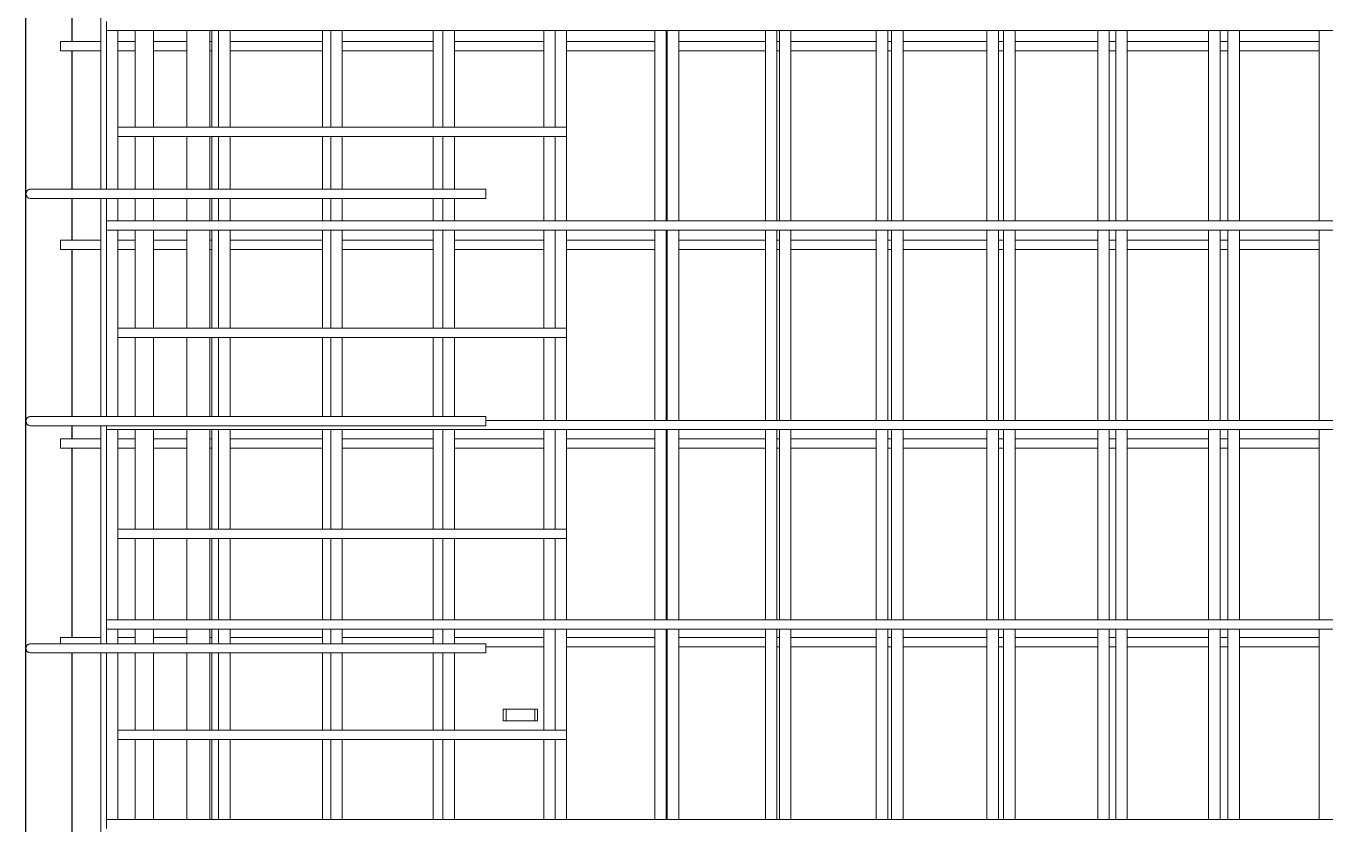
# Model space of a CAD drawing. Header units: millimetres. Extents: x 6744 to 22888, y -3063 to 10037.
# Drawn here: x 10063 to 11192, y 2110 to 2804 of the extents above; entities that cross this region are included whole.
import ezdxf

# ---------------------------------------------------------------- set-up
doc = ezdxf.new("R2010")
doc.units = ezdxf.units.MM
for name, color, linetype, lineweight in [('A-GENM', 13, 'Continuous', 18), ('A-WALL', 113, 'Continuous', 25), ('S-RBAR', 171, 'Continuous', 18)]:
    doc.layers.add(name, color=color, linetype=linetype, lineweight=lineweight)

# ---------------------------------------------------------------- blocks, each defined once
blk = doc.blocks.new('RR spread anchor face based - RR-SA-2_5-200-V3-Elevation Front 1')
at = {"layer": 'A-GENM'}
for p, q in [((10477.6, -445), (10480.1, -445)), ((10477.6, -455), (10477.6, -445)), ((10480.1, -445), (10505.1, -445)), ((10480.1, -445), (10480.1, -455)), ((10505.1, -445), (10507.6, -445)), ((10505.1, -445), (10505.1, -455)), ((10507.6, -445), (10507.6, -455)), ((10480.1, -455), (10477.6, -455)), ((10505.1, -455), (10480.1, -455)), ((10507.6, -455), (10505.1, -455))]:
    blk.add_line(p, q, dxfattribs=at)

msp = doc.modelspace()

# ---------------------------------------------------------------- linework, layer by layer
at = {"layer": 'A-WALL'}
for p, q in [((10062.56745, -1395), (10062.56745, 7059.95039)), ((10102.56745, 2852), (10102.56745, 2790.84615)), ((10102.56745, 2782.84615), (10102.56745, 2662.33333)), ((10102.56745, 2654.33333), (10102.56745, 2618.01923)), ((10102.56745, 2610.01923), (10102.56745, 2464.66667)), ((10102.56745, 2456.66667), (10102.56745, 2445.19231)), ((10102.56745, 2437.19231), (10102.56745, 2272.36538)), ((10102.56745, 2259), (10102.56745, 2099.53846))]:
    msp.add_line(p, q, dxfattribs=at)
at = {"layer": 'S-RBAR'}
for p, q in [((10127.74785, 2662.33333), (10127.74785, 2852)), ((10132.56745, 2800.38781), (10132.56745, 2808.38781)), ((10092.56745, 2790.84615), (10127.74785, 2790.84615)), ((10092.56745, 2782.84615), (10092.56745, 2790.84615)), ((10132.56745, 2800.38781), (12288.56745, 2800.38781)), ((10132.56745, 2662.33333), (10132.56745, 2800.38781)), ((10142.56745, 2662.33333), (10142.56745, 2800.38781)), ((10142.56745, 2790.84615), (10157.56745, 2790.84615)), ((10157.56745, 2716.28326), (10157.56745, 2800.38781)), ((10173.56745, 2716.28326), (10173.56745, 2800.38781)), ((10173.56745, 2790.84615), (10202.56541, 2790.84615)), ((10202.56541, 2716.28326), (10202.56541, 2800.38781)), ((10222.56541, 2716.28326), (10222.56541, 2800.38781)), ((10222.56541, 2790.84615), (10224.08401, 2790.84615)), ((10224.08401, 2716.28326), (10224.08401, 2800.38781)), ((10230.11291, 2716.28326), (10230.11291, 2800.38781)), ((10240.11291, 2716.28326), (10240.11291, 2800.38781)), ((10240.11291, 2790.84615), (10320.42017, 2790.84615)), ((10320.42017, 2716.28326), (10320.42017, 2800.38781)), ((10327.65836, 2716.28326), (10327.65836, 2800.38781)), ((10337.65836, 2716.28326), (10337.65836, 2800.38781)), ((10337.65836, 2790.84615), (10416.75633, 2790.84615)), ((10416.75633, 2716.28326), (10416.75633, 2800.38781)), ((10425.20382, 2716.28326), (10425.20382, 2800.38781)), ((10435.20382, 2716.28326), (10435.20382, 2800.38781)), ((10435.20382, 2790.84615), (10513.09249, 2790.84615)), ((10513.09249, 2716.28326), (10513.09249, 2800.38781)), ((10522.74927, 2716.28326), (10522.74927, 2800.38781)), ((10532.74927, 2634.82998), (10532.74927, 2800.38781)), ((10532.74927, 2790.84615), (10609.42865, 2790.84615)), ((10609.42865, 2634.82998), (10609.42865, 2800.38781)), ((10619.42865, 2634.82998), (10619.42865, 2800.38781)), ((10619.42865, 2790.84615), (10620.29473, 2790.84615)), ((10620.29473, 2634.82998), (10620.29473, 2800.38781)), ((10630.29473, 2634.82998), (10630.29473, 2800.38781)), ((10630.29473, 2790.84615), (10705.76481, 2790.84615)), ((10705.76481, 2634.82998), (10705.76481, 2800.38781)), ((10715.76481, 2634.82998), (10715.76481, 2800.38781)), ((10715.76481, 2790.84615), (10717.84018, 2790.84615)), ((10717.84018, 2634.82998), (10717.84018, 2800.38781)), ((10727.84018, 2634.82998), (10727.84018, 2800.38781)), ((10727.84018, 2790.84615), (10802.10097, 2790.84615)), ((10802.10097, 2634.82998), (10802.10097, 2800.38781)), ((10812.10097, 2634.82998), (10812.10097, 2800.38781)), ((10812.10097, 2790.84615), (10815.38564, 2790.84615)), ((10815.38564, 2634.82998), (10815.38564, 2800.38781)), ((10825.38564, 2634.82998), (10825.38564, 2800.38781)), ((10825.38564, 2790.84615), (10898.43713, 2790.84615)), ((10898.43713, 2634.82998), (10898.43713, 2800.38781)), ((10908.43713, 2634.82998), (10908.43713, 2800.38781)), ((10908.43713, 2790.84615), (10912.93109, 2790.84615)), ((10912.93109, 2634.82998), (10912.93109, 2800.38781)), ((10922.93109, 2634.82998), (10922.93109, 2800.38781)), ((10922.93109, 2790.84615), (10994.77329, 2790.84615)), ((10994.77329, 2634.82998), (10994.77329, 2800.38781)), ((11004.77329, 2634.82998), (11004.77329, 2800.38781)), ((11004.77329, 2790.84615), (11010.47655, 2790.84615)), ((11010.47655, 2634.82998), (11010.47655, 2800.38781)), ((11020.47655, 2634.82998), (11020.47655, 2800.38781)), ((11020.47655, 2790.84615), (11091.10945, 2790.84615)), ((11091.10945, 2634.82998), (11091.10945, 2800.38781)), ((11101.10945, 2634.82998), (11101.10945, 2800.38781)), ((11101.10945, 2790.84615), (11108.022, 2790.84615)), ((11108.022, 2634.82998), (11108.022, 2800.38781)), ((11118.022, 2634.82998), (11118.022, 2800.38781)), ((11118.022, 2790.84615), (11187.44562, 2790.84615)), ((11187.44562, 2634.82998), (11187.44562, 2800.38781)), ((10092.56745, 2782.84615), (10127.74785, 2782.84615)), ((10142.56745, 2782.84615), (10157.56745, 2782.84615)), ((10173.56745, 2782.84615), (10202.56541, 2782.84615)), ((10222.56541, 2782.84615), (10224.08401, 2782.84615)), ((10240.11291, 2782.84615), (10320.42017, 2782.84615)), ((10337.65836, 2782.84615), (10416.75633, 2782.84615)), ((10435.20382, 2782.84615), (10513.09249, 2782.84615)), ((10532.74927, 2782.84615), (10609.42865, 2782.84615)), ((10619.42865, 2782.84615), (10620.29473, 2782.84615)), ((10630.29473, 2782.84615), (10705.76481, 2782.84615)), ((10715.76481, 2782.84615), (10717.84018, 2782.84615)), ((10727.84018, 2782.84615), (10802.10097, 2782.84615)), ((10812.10097, 2782.84615), (10815.38564, 2782.84615)), ((10825.38564, 2782.84615), (10898.43713, 2782.84615)), ((10908.43713, 2782.84615), (10912.93109, 2782.84615)), ((10922.93109, 2782.84615), (10994.77329, 2782.84615)), ((11004.77329, 2782.84615), (11010.47655, 2782.84615)), ((11020.47655, 2782.84615), (11091.10945, 2782.84615)), ((11101.10945, 2782.84615), (11108.022, 2782.84615)), ((11118.022, 2782.84615), (11187.44562, 2782.84615)), ((10172.62673, 2716.28326), (10142.27968, 2716.28326)), ((10172.62673, 2716.28326), (10532.62673, 2716.28326)), ((10532.62673, 2708.28326), (10532.62673, 2716.28326)), ((10172.62673, 2708.28326), (10142.27968, 2708.28326)), ((10157.56745, 2662.33333), (10157.56745, 2708.28326)), ((10172.62673, 2708.28326), (10532.62673, 2708.28326)), ((10173.56745, 2662.33333), (10173.56745, 2708.28326)), ((10202.56541, 2662.33333), (10202.56541, 2708.28326)), ((10222.56541, 2662.33333), (10222.56541, 2708.28326)), ((10224.08401, 2662.33333), (10224.08401, 2708.28326)), ((10230.11291, 2662.33333), (10230.11291, 2708.28326)), ((10240.11291, 2662.33333), (10240.11291, 2708.28326)), ((10320.42017, 2662.33333), (10320.42017, 2708.28326)), ((10327.65836, 2662.33333), (10327.65836, 2708.28326)), ((10337.65836, 2662.33333), (10337.65836, 2708.28326)), ((10416.75633, 2662.33333), (10416.75633, 2708.28326)), ((10425.20382, 2662.33333), (10425.20382, 2708.28326)), ((10435.20382, 2662.33333), (10435.20382, 2708.28326)), ((10513.09249, 2634.82998), (10513.09249, 2708.28326)), ((10522.74927, 2634.82998), (10522.74927, 2708.28326)), ((10066.56541, 2662.33333), (10086.56541, 2662.33333)), ((10462.56541, 2662.33333), (10086.56541, 2662.33333)), ((10462.56541, 2662.33333), (10462.56541, 2654.33333)), ((10066.56541, 2654.33333), (10086.56541, 2654.33333)), ((10462.56541, 2654.33333), (10086.56541, 2654.33333)), ((10127.74785, 2464.66667), (10127.74785, 2654.33333)), ((10132.56745, 2634.82998), (10132.56745, 2654.33333)), ((10142.56745, 2634.82998), (10142.56745, 2654.33333)), ((10157.56745, 2634.82998), (10157.56745, 2654.33333)), ((10173.56745, 2634.82998), (10173.56745, 2654.33333)), ((10202.56541, 2634.82998), (10202.56541, 2654.33333)), ((10222.56541, 2634.82998), (10222.56541, 2654.33333)), ((10224.08401, 2634.82998), (10224.08401, 2654.33333)), ((10230.11291, 2634.82998), (10230.11291, 2654.33333)), ((10240.11291, 2634.82998), (10240.11291, 2654.33333)), ((10320.42017, 2634.82998), (10320.42017, 2654.33333)), ((10327.65836, 2634.82998), (10327.65836, 2654.33333)), ((10337.65836, 2634.82998), (10337.65836, 2654.33333)), ((10416.75633, 2634.82998), (10416.75633, 2654.33333)), ((10425.20382, 2634.82998), (10425.20382, 2654.33333)), ((10435.20382, 2634.82998), (10435.20382, 2654.33333)), ((10132.56745, 2634.82998), (12288.56745, 2634.82998)), ((10132.56745, 2626.82998), (10132.56745, 2634.82998)), ((10132.56745, 2626.82998), (12288.56745, 2626.82998)), ((10132.56745, 2464.66667), (10132.56745, 2626.82998)), ((10142.56745, 2464.66667), (10142.56745, 2626.82998)), ((10157.56745, 2541.41135), (10157.56745, 2626.82998)), ((10173.56745, 2541.41135), (10173.56745, 2626.82998)), ((10202.56541, 2541.41135), (10202.56541, 2626.82998)), ((10222.56541, 2541.41135), (10222.56541, 2626.82998)), ((10224.08401, 2541.41135), (10224.08401, 2626.82998)), ((10230.11291, 2541.41135), (10230.11291, 2626.82998)), ((10240.11291, 2541.41135), (10240.11291, 2626.82998)), ((10320.42017, 2541.41135), (10320.42017, 2626.82998)), ((10327.65836, 2541.41135), (10327.65836, 2626.82998)), ((10337.65836, 2541.41135), (10337.65836, 2626.82998)), ((10416.75633, 2541.41135), (10416.75633, 2626.82998)), ((10425.20382, 2541.41135), (10425.20382, 2626.82998)), ((10435.20382, 2541.41135), (10435.20382, 2626.82998)), ((10513.09249, 2541.41135), (10513.09249, 2626.82998)), ((10522.74927, 2541.41135), (10522.74927, 2626.82998)), ((10532.74927, 2461.27216), (10532.74927, 2626.82998)), ((10609.42865, 2461.27216), (10609.42865, 2626.82998)), ((10619.42865, 2461.27216), (10619.42865, 2626.82998)), ((10620.29473, 2461.27216), (10620.29473, 2626.82998)), ((10630.29473, 2461.27216), (10630.29473, 2626.82998)), ((10705.76481, 2461.27216), (10705.76481, 2626.82998)), ((10715.76481, 2461.27216), (10715.76481, 2626.82998)), ((10717.84018, 2461.27216), (10717.84018, 2626.82998)), ((10727.84018, 2461.27216), (10727.84018, 2626.82998)), ((10802.10097, 2461.27216), (10802.10097, 2626.82998)), ((10812.10097, 2461.27216), (10812.10097, 2626.82998)), ((10815.38564, 2461.27216), (10815.38564, 2626.82998)), ((10825.38564, 2461.27216), (10825.38564, 2626.82998)), ((10898.43713, 2461.27216), (10898.43713, 2626.82998)), ((10908.43713, 2461.27216), (10908.43713, 2626.82998)), ((10912.93109, 2461.27216), (10912.93109, 2626.82998)), ((10922.93109, 2461.27216), (10922.93109, 2626.82998)), ((10994.77329, 2461.27216), (10994.77329, 2626.82998)), ((11004.77329, 2461.27216), (11004.77329, 2626.82998)), ((11010.47655, 2461.27216), (11010.47655, 2626.82998)), ((11020.47655, 2461.27216), (11020.47655, 2626.82998)), ((11091.10945, 2461.27216), (11091.10945, 2626.82998)), ((11101.10945, 2461.27216), (11101.10945, 2626.82998)), ((11108.022, 2461.27216), (11108.022, 2626.82998)), ((11118.022, 2461.27216), (11118.022, 2626.82998)), ((11187.44562, 2461.27216), (11187.44562, 2626.82998)), ((10092.56745, 2618.01923), (10127.74785, 2618.01923)), ((10092.56745, 2610.01923), (10092.56745, 2618.01923)), ((10142.56745, 2618.01923), (10157.56745, 2618.01923)), ((10173.56745, 2618.01923), (10202.56541, 2618.01923)), ((10222.56541, 2618.01923), (10224.08401, 2618.01923)), ((10240.11291, 2618.01923), (10320.42017, 2618.01923)), ((10337.65836, 2618.01923), (10416.75633, 2618.01923)), ((10435.20382, 2618.01923), (10513.09249, 2618.01923)), ((10532.74927, 2618.01923), (10609.42865, 2618.01923)), ((10619.42865, 2618.01923), (10620.29473, 2618.01923)), ((10630.29473, 2618.01923), (10705.76481, 2618.01923)), ((10715.76481, 2618.01923), (10717.84018, 2618.01923)), ((10727.84018, 2618.01923), (10802.10097, 2618.01923)), ((10812.10097, 2618.01923), (10815.38564, 2618.01923)), ((10825.38564, 2618.01923), (10898.43713, 2618.01923)), ((10908.43713, 2618.01923), (10912.93109, 2618.01923)), ((10922.93109, 2618.01923), (10994.77329, 2618.01923)), ((11004.77329, 2618.01923), (11010.47655, 2618.01923)), ((11020.47655, 2618.01923), (11091.10945, 2618.01923)), ((11101.10945, 2618.01923), (11108.022, 2618.01923)), ((11118.022, 2618.01923), (11187.44562, 2618.01923)), ((10092.56745, 2610.01923), (10127.74785, 2610.01923)), ((10142.56745, 2610.01923), (10157.56745, 2610.01923)), ((10173.56745, 2610.01923), (10202.56541, 2610.01923)), ((10222.56541, 2610.01923), (10224.08401, 2610.01923)), ((10240.11291, 2610.01923), (10320.42017, 2610.01923)), ((10337.65836, 2610.01923), (10416.75633, 2610.01923)), ((10435.20382, 2610.01923), (10513.09249, 2610.01923)), ((10532.74927, 2610.01923), (10609.42865, 2610.01923)), ((10619.42865, 2610.01923), (10620.29473, 2610.01923)), ((10630.29473, 2610.01923), (10705.76481, 2610.01923)), ((10715.76481, 2610.01923), (10717.84018, 2610.01923)), ((10727.84018, 2610.01923), (10802.10097, 2610.01923)), ((10812.10097, 2610.01923), (10815.38564, 2610.01923)), ((10825.38564, 2610.01923), (10898.43713, 2610.01923)), ((10908.43713, 2610.01923), (10912.93109, 2610.01923)), ((10922.93109, 2610.01923), (10994.77329, 2610.01923)), ((11004.77329, 2610.01923), (11010.47655, 2610.01923)), ((11020.47655, 2610.01923), (11091.10945, 2610.01923)), ((11101.10945, 2610.01923), (11108.022, 2610.01923)), ((11118.022, 2610.01923), (11187.44562, 2610.01923)), ((10172.62673, 2541.41135), (10142.27968, 2541.41135)), ((10172.62673, 2533.41135), (10142.27968, 2533.41135)), ((10157.56745, 2464.66667), (10157.56745, 2533.41135)), ((10172.62673, 2541.41135), (10532.62673, 2541.41135)), ((10172.62673, 2533.41135), (10532.62673, 2533.41135)), ((10173.56745, 2464.66667), (10173.56745, 2533.41135)), ((10202.56541, 2464.66667), (10202.56541, 2533.41135)), ((10222.56541, 2464.66667), (10222.56541, 2533.41135)), ((10224.08401, 2464.66667), (10224.08401, 2533.41135)), ((10230.11291, 2464.66667), (10230.11291, 2533.41135)), ((10240.11291, 2464.66667), (10240.11291, 2533.41135)), ((10320.42017, 2464.66667), (10320.42017, 2533.41135)), ((10327.65836, 2464.66667), (10327.65836, 2533.41135)), ((10337.65836, 2464.66667), (10337.65836, 2533.41135)), ((10416.75633, 2464.66667), (10416.75633, 2533.41135)), ((10425.20382, 2464.66667), (10425.20382, 2533.41135)), ((10435.20382, 2464.66667), (10435.20382, 2533.41135)), ((10513.09249, 2461.27216), (10513.09249, 2533.41135)), ((10522.74927, 2461.27216), (10522.74927, 2533.41135)), ((10532.62673, 2533.41135), (10532.62673, 2541.41135)), ((10066.56541, 2464.66667), (10086.56541, 2464.66667)), ((10462.56541, 2464.66667), (10086.56541, 2464.66667)), ((10462.56541, 2464.66667), (10462.56541, 2456.66667)), ((10066.56541, 2456.66667), (10086.56541, 2456.66667)), ((10462.56541, 2456.66667), (10086.56541, 2456.66667)), ((10127.74785, 2267), (10127.74785, 2456.66667)), ((10132.56745, 2453.27216), (10132.56745, 2456.66667)), ((10132.56745, 2453.27216), (12288.56745, 2453.27216)), ((10132.56745, 2287.71433), (10132.56745, 2453.27216)), ((10142.56745, 2287.71433), (10142.56745, 2453.27216)), ((10157.56745, 2366.53944), (10157.56745, 2453.27216)), ((10173.56745, 2366.53944), (10173.56745, 2453.27216)), ((10202.56541, 2366.53944), (10202.56541, 2453.27216)), ((10222.56541, 2366.53944), (10222.56541, 2453.27216)), ((10224.08401, 2366.53944), (10224.08401, 2453.27216)), ((10230.11291, 2366.53944), (10230.11291, 2453.27216)), ((10240.11291, 2366.53944), (10240.11291, 2453.27216)), ((10320.42017, 2366.53944), (10320.42017, 2453.27216)), ((10327.65836, 2366.53944), (10327.65836, 2453.27216)), ((10337.65836, 2366.53944), (10337.65836, 2453.27216)), ((10416.75633, 2366.53944), (10416.75633, 2453.27216)), ((10425.20382, 2366.53944), (10425.20382, 2453.27216)), ((10435.20382, 2366.53944), (10435.20382, 2453.27216)), ((10462.56541, 2461.27216), (11918.56745, 2461.27216)), ((10513.09249, 2366.53944), (10513.09249, 2453.27216)), ((10522.74927, 2366.53944), (10522.74927, 2453.27216)), ((10532.74927, 2287.71433), (10532.74927, 2453.27216)), ((10609.42865, 2287.71433), (10609.42865, 2453.27216)), ((10619.42865, 2287.71433), (10619.42865, 2453.27216)), ((10620.29473, 2287.71433), (10620.29473, 2453.27216)), ((10630.29473, 2287.71433), (10630.29473, 2453.27216)), ((10705.76481, 2287.71433), (10705.76481, 2453.27216)), ((10715.76481, 2287.71433), (10715.76481, 2453.27216)), ((10717.84018, 2287.71433), (10717.84018, 2453.27216)), ((10727.84018, 2287.71433), (10727.84018, 2453.27216)), ((10802.10097, 2287.71433), (10802.10097, 2453.27216)), ((10812.10097, 2287.71433), (10812.10097, 2453.27216)), ((10815.38564, 2287.71433), (10815.38564, 2453.27216)), ((10825.38564, 2287.71433), (10825.38564, 2453.27216)), ((10898.43713, 2287.71433), (10898.43713, 2453.27216)), ((10908.43713, 2287.71433), (10908.43713, 2453.27216)), ((10912.93109, 2287.71433), (10912.93109, 2453.27216)), ((10922.93109, 2287.71433), (10922.93109, 2453.27216)), ((10994.77329, 2287.71433), (10994.77329, 2453.27216)), ((11004.77329, 2287.71433), (11004.77329, 2453.27216)), ((11010.47655, 2287.71433), (11010.47655, 2453.27216)), ((11020.47655, 2287.71433), (11020.47655, 2453.27216)), ((11091.10945, 2287.71433), (11091.10945, 2453.27216)), ((11101.10945, 2287.71433), (11101.10945, 2453.27216)), ((11108.022, 2287.71433), (11108.022, 2453.27216)), ((11118.022, 2287.71433), (11118.022, 2453.27216)), ((11187.44562, 2287.71433), (11187.44562, 2453.27216)), ((10092.56745, 2445.19231), (10127.74785, 2445.19231)), ((10092.56745, 2437.19231), (10092.56745, 2445.19231)), ((10142.56745, 2445.19231), (10157.56745, 2445.19231)), ((10173.56745, 2445.19231), (10202.56541, 2445.19231)), ((10222.56541, 2445.19231), (10224.08401, 2445.19231)), ((10240.11291, 2445.19231), (10320.42017, 2445.19231)), ((10337.65836, 2445.19231), (10416.75633, 2445.19231)), ((10435.20382, 2445.19231), (10513.09249, 2445.19231)), ((10532.74927, 2445.19231), (10609.42865, 2445.19231)), ((10619.42865, 2445.19231), (10620.29473, 2445.19231)), ((10630.29473, 2445.19231), (10705.76481, 2445.19231)), ((10715.76481, 2445.19231), (10717.84018, 2445.19231)), ((10727.84018, 2445.19231), (10802.10097, 2445.19231)), ((10812.10097, 2445.19231), (10815.38564, 2445.19231)), ((10825.38564, 2445.19231), (10898.43713, 2445.19231)), ((10908.43713, 2445.19231), (10912.93109, 2445.19231)), ((10922.93109, 2445.19231), (10994.77329, 2445.19231)), ((11004.77329, 2445.19231), (11010.47655, 2445.19231)), ((11020.47655, 2445.19231), (11091.10945, 2445.19231)), ((11101.10945, 2445.19231), (11108.022, 2445.19231)), ((11118.022, 2445.19231), (11187.44562, 2445.19231)), ((10092.56745, 2437.19231), (10127.74785, 2437.19231)), ((10142.56745, 2437.19231), (10157.56745, 2437.19231)), ((10173.56745, 2437.19231), (10202.56541, 2437.19231)), ((10222.56541, 2437.19231), (10224.08401, 2437.19231)), ((10240.11291, 2437.19231), (10320.42017, 2437.19231)), ((10337.65836, 2437.19231), (10416.75633, 2437.19231)), ((10435.20382, 2437.19231), (10513.09249, 2437.19231)), ((10532.74927, 2437.19231), (10609.42865, 2437.19231)), ((10619.42865, 2437.19231), (10620.29473, 2437.19231)), ((10630.29473, 2437.19231), (10705.76481, 2437.19231)), ((10715.76481, 2437.19231), (10717.84018, 2437.19231)), ((10727.84018, 2437.19231), (10802.10097, 2437.19231)), ((10812.10097, 2437.19231), (10815.38564, 2437.19231)), ((10825.38564, 2437.19231), (10898.43713, 2437.19231)), ((10908.43713, 2437.19231), (10912.93109, 2437.19231)), ((10922.93109, 2437.19231), (10994.77329, 2437.19231)), ((11004.77329, 2437.19231), (11010.47655, 2437.19231)), ((11020.47655, 2437.19231), (11091.10945, 2437.19231)), ((11101.10945, 2437.19231), (11108.022, 2437.19231)), ((11118.022, 2437.19231), (11187.44562, 2437.19231)), ((10172.62673, 2366.53944), (10142.27968, 2366.53944)), ((10172.62673, 2366.53944), (10532.62673, 2366.53944)), ((10532.62673, 2358.53944), (10532.62673, 2366.53944)), ((10172.62673, 2358.53944), (10142.27968, 2358.53944)), ((10157.56745, 2287.71433), (10157.56745, 2358.53944)), ((10172.62673, 2358.53944), (10532.62673, 2358.53944)), ((10173.56745, 2287.71433), (10173.56745, 2358.53944)), ((10202.56541, 2287.71433), (10202.56541, 2358.53944)), ((10222.56541, 2287.71433), (10222.56541, 2358.53944)), ((10224.08401, 2287.71433), (10224.08401, 2358.53944)), ((10230.11291, 2287.71433), (10230.11291, 2358.53944)), ((10240.11291, 2287.71433), (10240.11291, 2358.53944)), ((10320.42017, 2287.71433), (10320.42017, 2358.53944)), ((10327.65836, 2287.71433), (10327.65836, 2358.53944)), ((10337.65836, 2287.71433), (10337.65836, 2358.53944)), ((10416.75633, 2287.71433), (10416.75633, 2358.53944)), ((10425.20382, 2287.71433), (10425.20382, 2358.53944)), ((10435.20382, 2287.71433), (10435.20382, 2358.53944)), ((10513.09249, 2287.71433), (10513.09249, 2358.53944)), ((10522.74927, 2287.71433), (10522.74927, 2358.53944)), ((10132.56745, 2287.71433), (12288.56745, 2287.71433)), ((10132.56745, 2279.71433), (10132.56745, 2287.71433)), ((10092.56745, 2272.36538), (10127.74785, 2272.36538)), ((10092.56745, 2267), (10092.56745, 2272.36538)), ((10132.56745, 2279.71433), (12288.56745, 2279.71433)), ((10132.56745, 2267), (10132.56745, 2279.71433)), ((10142.56745, 2267), (10142.56745, 2279.71433)), ((10142.56745, 2272.36538), (10157.56745, 2272.36538)), ((10157.56745, 2267), (10157.56745, 2279.71433)), ((10173.56745, 2267), (10173.56745, 2279.71433)), ((10173.56745, 2272.36538), (10202.56541, 2272.36538)), ((10202.56541, 2267), (10202.56541, 2279.71433)), ((10222.56541, 2267), (10222.56541, 2279.71433)), ((10222.56541, 2272.36538), (10224.08401, 2272.36538)), ((10224.08401, 2267), (10224.08401, 2279.71433)), ((10230.11291, 2267), (10230.11291, 2279.71433)), ((10240.11291, 2267), (10240.11291, 2279.71433)), ((10240.11291, 2272.36538), (10320.42017, 2272.36538)), ((10320.42017, 2267), (10320.42017, 2279.71433)), ((10327.65836, 2267), (10327.65836, 2279.71433)), ((10337.65836, 2267), (10337.65836, 2279.71433)), ((10337.65836, 2272.36538), (10416.75633, 2272.36538)), ((10416.75633, 2267), (10416.75633, 2279.71433)), ((10425.20382, 2267), (10425.20382, 2279.71433)), ((10435.20382, 2267), (10435.20382, 2279.71433)), ((10435.20382, 2272.36538), (10513.09249, 2272.36538)), ((10513.09249, 2191.66752), (10513.09249, 2279.71433)), ((10522.74927, 2191.66752), (10522.74927, 2279.71433)), ((10532.74927, 2114.15651), (10532.74927, 2279.71433)), ((10532.74927, 2272.36538), (10609.42865, 2272.36538)), ((10609.42865, 2114.15651), (10609.42865, 2279.71433)), ((10619.42865, 2114.15651), (10619.42865, 2279.71433)), ((10619.42865, 2272.36538), (10620.29473, 2272.36538)), ((10620.29473, 2114.15651), (10620.29473, 2279.71433)), ((10630.29473, 2114.15651), (10630.29473, 2279.71433)), ((10630.29473, 2272.36538), (10705.76481, 2272.36538)), ((10705.76481, 2114.15651), (10705.76481, 2279.71433)), ((10715.76481, 2114.15651), (10715.76481, 2279.71433)), ((10715.76481, 2272.36538), (10717.84018, 2272.36538)), ((10717.84018, 2114.15651), (10717.84018, 2279.71433)), ((10727.84018, 2114.15651), (10727.84018, 2279.71433)), ((10727.84018, 2272.36538), (10802.10097, 2272.36538)), ((10802.10097, 2114.15651), (10802.10097, 2279.71433)), ((10812.10097, 2114.15651), (10812.10097, 2279.71433)), ((10812.10097, 2272.36538), (10815.38564, 2272.36538)), ((10815.38564, 2114.15651), (10815.38564, 2279.71433)), ((10825.38564, 2114.15651), (10825.38564, 2279.71433)), ((10825.38564, 2272.36538), (10898.43713, 2272.36538)), ((10898.43713, 2114.15651), (10898.43713, 2279.71433)), ((10908.43713, 2114.15651), (10908.43713, 2279.71433)), ((10908.43713, 2272.36538), (10912.93109, 2272.36538)), ((10912.93109, 2114.15651), (10912.93109, 2279.71433)), ((10922.93109, 2114.15651), (10922.93109, 2279.71433)), ((10922.93109, 2272.36538), (10994.77329, 2272.36538)), ((10994.77329, 2114.15651), (10994.77329, 2279.71433)), ((11004.77329, 2114.15651), (11004.77329, 2279.71433)), ((11004.77329, 2272.36538), (11010.47655, 2272.36538)), ((11010.47655, 2114.15651), (11010.47655, 2279.71433)), ((11020.47655, 2114.15651), (11020.47655, 2279.71433)), ((11020.47655, 2272.36538), (11091.10945, 2272.36538)), ((11091.10945, 2114.15651), (11091.10945, 2279.71433)), ((11101.10945, 2114.15651), (11101.10945, 2279.71433)), ((11101.10945, 2272.36538), (11108.022, 2272.36538)), ((11108.022, 2114.15651), (11108.022, 2279.71433)), ((11118.022, 2114.15651), (11118.022, 2279.71433)), ((11118.022, 2272.36538), (11187.44562, 2272.36538)), ((11187.44562, 2114.15651), (11187.44562, 2279.71433)), ((10066.56541, 2267), (10086.56541, 2267)), ((10462.56541, 2267), (10086.56541, 2267)), ((10462.56541, 2267), (10462.56541, 2259)), ((10462.56541, 2264.36538), (10513.09249, 2264.36538)), ((10532.74927, 2264.36538), (10609.42865, 2264.36538)), ((10619.42865, 2264.36538), (10620.29473, 2264.36538)), ((10630.29473, 2264.36538), (10705.76481, 2264.36538)), ((10715.76481, 2264.36538), (10717.84018, 2264.36538)), ((10727.84018, 2264.36538), (10802.10097, 2264.36538)), ((10812.10097, 2264.36538), (10815.38564, 2264.36538)), ((10825.38564, 2264.36538), (10898.43713, 2264.36538)), ((10908.43713, 2264.36538), (10912.93109, 2264.36538)), ((10922.93109, 2264.36538), (10994.77329, 2264.36538)), ((11004.77329, 2264.36538), (11010.47655, 2264.36538)), ((11020.47655, 2264.36538), (11091.10945, 2264.36538)), ((11101.10945, 2264.36538), (11108.022, 2264.36538)), ((11118.022, 2264.36538), (11187.44562, 2264.36538)), ((10066.56541, 2259), (10086.56541, 2259)), ((10462.56541, 2259), (10086.56541, 2259)), ((10127.74785, 2069.33333), (10127.74785, 2259)), ((10132.56745, 2114.15651), (10132.56745, 2259)), ((10142.56745, 2114.15651), (10142.56745, 2259)), ((10157.56745, 2191.66752), (10157.56745, 2259)), ((10173.56745, 2191.66752), (10173.56745, 2259)), ((10202.56541, 2191.66752), (10202.56541, 2259)), ((10222.56541, 2191.66752), (10222.56541, 2259)), ((10224.08401, 2191.66752), (10224.08401, 2259)), ((10230.11291, 2191.66752), (10230.11291, 2259)), ((10240.11291, 2191.66752), (10240.11291, 2259)), ((10320.42017, 2191.66752), (10320.42017, 2259)), ((10327.65836, 2191.66752), (10327.65836, 2259)), ((10337.65836, 2191.66752), (10337.65836, 2259)), ((10416.75633, 2191.66752), (10416.75633, 2259)), ((10425.20382, 2191.66752), (10425.20382, 2259)), ((10435.20382, 2191.66752), (10435.20382, 2259)), ((10172.62673, 2191.66752), (10142.27968, 2191.66752)), ((10172.62673, 2183.66752), (10142.27968, 2183.66752)), ((10157.56745, 2114.15651), (10157.56745, 2183.66752)), ((10172.62673, 2191.66752), (10532.62673, 2191.66752)), ((10172.62673, 2183.66752), (10532.62673, 2183.66752)), ((10173.56745, 2114.15651), (10173.56745, 2183.66752)), ((10202.56541, 2114.15651), (10202.56541, 2183.66752)), ((10222.56541, 2114.15651), (10222.56541, 2183.66752)), ((10224.08401, 2114.15651), (10224.08401, 2183.66752)), ((10230.11291, 2114.15651), (10230.11291, 2183.66752)), ((10240.11291, 2114.15651), (10240.11291, 2183.66752)), ((10320.42017, 2114.15651), (10320.42017, 2183.66752)), ((10327.65836, 2114.15651), (10327.65836, 2183.66752)), ((10337.65836, 2114.15651), (10337.65836, 2183.66752)), ((10416.75633, 2114.15651), (10416.75633, 2183.66752)), ((10425.20382, 2114.15651), (10425.20382, 2183.66752)), ((10435.20382, 2114.15651), (10435.20382, 2183.66752)), ((10513.09249, 2114.15651), (10513.09249, 2183.66752)), ((10522.74927, 2114.15651), (10522.74927, 2183.66752)), ((10532.62673, 2183.66752), (10532.62673, 2191.66752)), ((10132.56745, 2114.15651), (12288.56745, 2114.15651)), ((10132.56745, 2106.15651), (10132.56745, 2114.15651))]:
    msp.add_line(p, q, dxfattribs=at)
for centre, start, end in [((10066.56541, 2658.33333), 90, 270), ((10066.56541, 2658.33333), 120, 165), ((10066.56541, 2658.33333), 195, 240), ((10066.56541, 2658.33333), 90, 105), ((10066.56541, 2460.66667), 90, 270), ((10066.56541, 2460.66667), 120, 165), ((10066.56541, 2460.66667), 90, 105), ((10066.56541, 2460.66667), 195, 240), ((10066.56541, 2263), 90, 270), ((10066.56541, 2263), 120, 165), ((10066.56541, 2263), 195, 240), ((10066.56541, 2263), 90, 105)]:
    msp.add_arc(centre, 4, start, end, dxfattribs=at)

# ---------------------------------------------------------------- block references
at = {"layer": 'A-GENM'}
msp.add_blockref('RR spread anchor face based - RR-SA-2_5-200-V3-Elevation Front 1', (0, 2655), dxfattribs=at)

doc.saveas('drawing.dxf')
